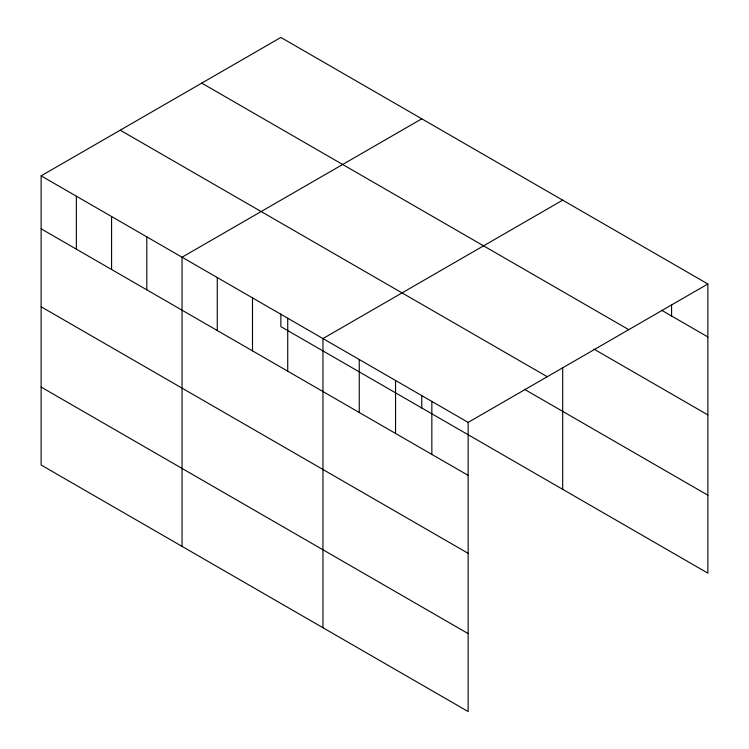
<?xml version="1.0" encoding="UTF-8"?>
<svg xmlns="http://www.w3.org/2000/svg" width="749" height="749" viewBox="0 0 749 749"><rect width="100%" height="100%" fill="white"/><g stroke="black" fill="none" stroke-linecap="round" stroke-linejoin="round"><path stroke-width="1.12" d="M41.129 175.856L468.144 422.389L468.144 711.55L41.129 465.017L41.129 175.856L280.856 37.45L707.871 283.983L707.871 573.144L280.856 326.611L280.856 314M421.771 118.81L182.044 257.216L182.044 546.367M562.686 200.161L322.959 338.567L322.959 627.728M468.144 422.389L707.871 283.983M661.498 310.18L707.871 336.956M201.743 83.12L628.767 329.663M593.948 349.118L707.871 414.899M120.233 130.186L547.257 376.719M524.44 389.293L707.871 495.201M41.129 228.829L468.144 475.362M41.129 306.772L468.144 553.305M41.129 387.074L468.144 633.607M671.581 304.487L671.581 316.003M562.686 367.787L562.686 489.322M431.845 401.436L431.845 454.409M421.771 395.36L421.771 407.962M395.547 380.483L395.547 433.456M359.248 359.529L359.248 412.502M287.728 318.231L287.728 371.204M252.497 297.896L252.497 350.869M217.266 277.551L217.266 330.524M146.813 236.871L146.813 289.844M111.582 216.536L111.582 269.509M76.351 196.201L76.351 249.174"/></g></svg>
